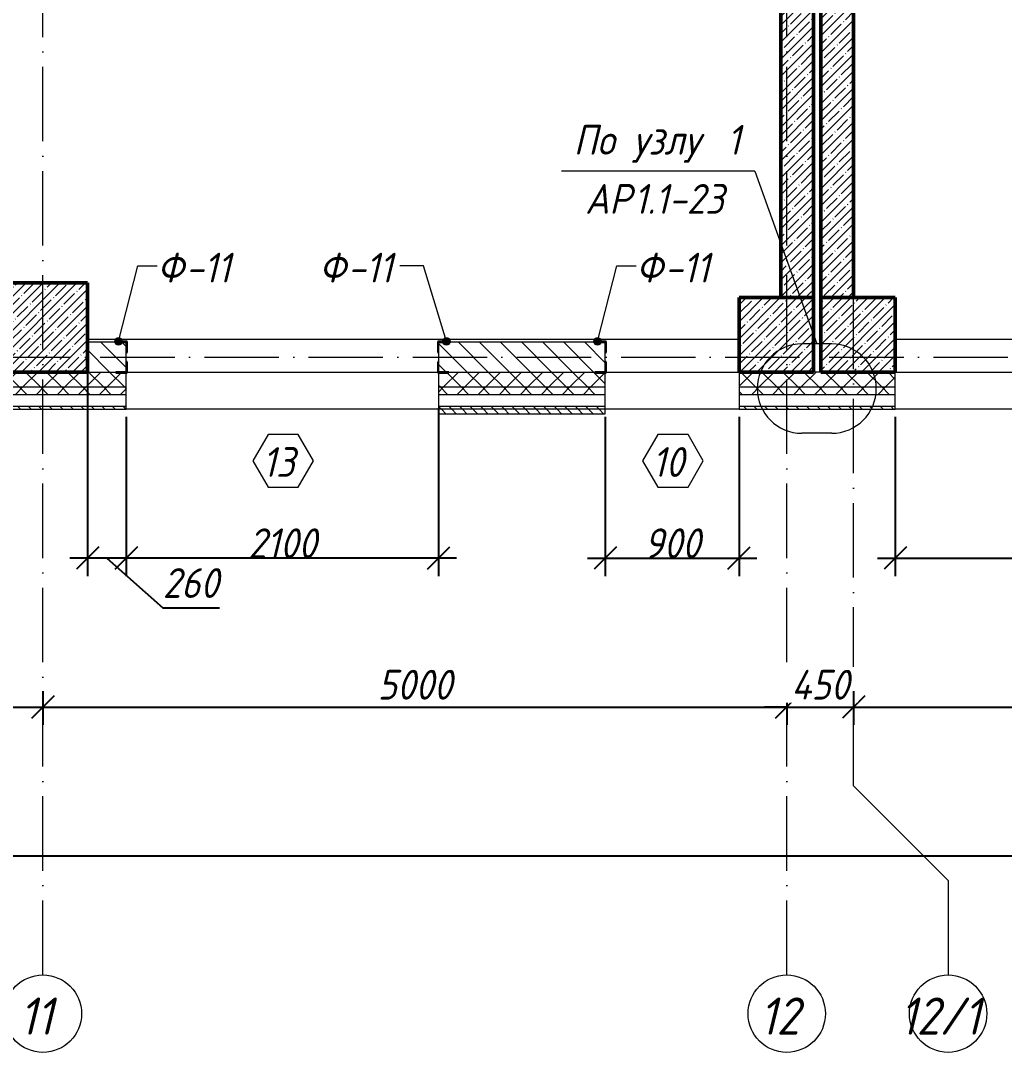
# Model space of a CAD drawing. Header units: millimetres. Extents: x -269418 to 201924, y -5890 to 98643.
# Drawn here: x 33160 to 39773, y -4670 to 2261 of the extents above; entities that cross this region are included whole.
import ezdxf

# ---------------------------------------------------------------- set-up
doc = ezdxf.new("R2010")
doc.units = ezdxf.units.MM
doc.linetypes.add('50_200_ШТРИХ_1Т_ш5_п1_п1_', pattern=[700, 500, -100, 0, -100])
for name, color, linetype, lineweight in [('A-ANNO-DIMS', 7, 'Continuous', 9), ('A-DETL', 7, 'Continuous', 9), ('A-DETL-1', 7, 'Continuous', 5), ('A-GENM-1', 7, 'Continuous', 25), ('A-GENM-IDEN', 7, 'Continuous', 9), ('A-GLAZ-IDEN', 7, 'Continuous', 9), ('A-WALL', 7, 'Continuous', 5), ('A-WALL-1', 7, 'Continuous', 9), ('A-WALL-3', 7, 'Continuous', 50), ('A-WALL-FNSH-1', 7, 'Continuous', 9), ('A-WALL-PATT-2', 7, 'Continuous', 5), ('G-ANNO-TEXT', 7, 'Continuous', 9), ('I-WALL', 7, 'Continuous', 5), ('S-COLS', 7, 'Continuous', 9), ('S-COLS-1', 7, 'Continuous', 5), ('S-COLS-2', 7, 'Continuous', 50), ('Оси', 7, 'Continuous', 9), ('Оси-1', 7, '50_200_ШТРИХ_1Т_ш5_п1_п1_', 9)]:
    doc.layers.add(name, color=color, linetype=linetype, lineweight=lineweight)
doc.layers.add('A-WALL-2', color=7, linetype='Continuous', lineweight=13, true_color=0xce0000)
doc.layers.add('A-WALL-PATT-1', color=7, linetype='Continuous', lineweight=5, true_color=0xce0000)
doc.styles.add('ISOCPEUR_I', font='isocpeui.ttf', dxfattribs={"width": 0.9, "height": 250})
doc.styles.add('ISOCPEUR_I_2', font='isocpeui.ttf', dxfattribs={"width": 0.9, "height": 200})
doc.dimstyles.new('ISO-2_0_0_9К_СРЕДНИЙ_1', dxfattribs={"dimscale": 304.8, "dimtxt": 199.196235, "dimasz": 0.492126, "dimexe": 0.393701, "dimexo": 0, "dimgap": 0, "dimtad": 1, "dimdec": 0, "dimzin": 0, "dimdsep": 46, "dimtxsty": 'ISOCPEUR_I_2', "dimblk1": 'OBLIQUE', "dimblk2": 'OBLIQUE', "dimsah": 1, "dimcen": 0.09, "dimdle": 0.393701, "dimazin": 0, "dimtfac": 1, "dimtdec": 4, "dimtix": 1, "dimtmove": 1, "dimatfit": 3, "dimfxl": 1, "dimtvp": 1, "dimtolj": 1, "dimtzin": 0, "dimarcsym": 2})
doc.dimstyles.new('ISO-2_0_0_9К_СРЕДНИЙ_2', dxfattribs={"dimscale": 304.8, "dimtxt": 199.196235, "dimasz": 0.492126, "dimexe": 0.393701, "dimexo": 0, "dimgap": 0, "dimtad": 1, "dimdec": 0, "dimzin": 0, "dimdsep": 46, "dimtxsty": 'ISOCPEUR_I_2', "dimblk1": 'OBLIQUE', "dimblk2": 'OBLIQUE', "dimsah": 1, "dimcen": 0.09, "dimdle": 0.393701, "dimazin": 0, "dimtfac": 1, "dimtdec": 4, "dimtix": 1, "dimtmove": 0, "dimatfit": 3, "dimfxl": 1, "dimtvp": 1, "dimtolj": 1, "dimtzin": 0, "dimarcsym": 2})
doc.dimstyles.new('ISO-2_0_0_9К_СРЕДНИЙ_ФОН', dxfattribs={"dimscale": 304.8, "dimtxt": 199.196235, "dimasz": 0.492126, "dimexe": 0.393701, "dimexo": 0, "dimgap": 0.164042, "dimtad": 1, "dimdec": 0, "dimdsep": 46, "dimtxsty": 'ISOCPEUR_I_2', "dimblk1": 'OBLIQUE', "dimblk2": 'OBLIQUE', "dimsah": 1, "dimcen": 0.09, "dimdle": 0.393701, "dimazin": 0, "dimtfac": 1, "dimtdec": 4, "dimtix": 1, "dimtmove": 0, "dimatfit": 3, "dimfxl": 1, "dimtvp": 1, "dimtfill": 1, "dimtolj": 1, "dimtzin": 0, "dimarcsym": 2})
doc.dimstyles.new('ISO-2_0_0_9К_СРЕДНИЙ_ФОН_2', dxfattribs={"dimscale": 304.8, "dimtxt": 199.196235, "dimasz": 0.492126, "dimexe": 0.393701, "dimexo": 0, "dimgap": 0.164042, "dimtad": 1, "dimdec": 0, "dimdsep": 46, "dimtxsty": 'ISOCPEUR_I_2', "dimblk1": 'OBLIQUE', "dimblk2": 'OBLIQUE', "dimsah": 1, "dimcen": 0.09, "dimdle": 0.393701, "dimazin": 0, "dimtfac": 1, "dimtdec": 4, "dimtix": 1, "dimtmove": 2, "dimatfit": 3, "dimfxl": 1, "dimtvp": 1, "dimtfill": 1, "dimtolj": 1, "dimtzin": 0, "dimarcsym": 2})
pattern_1 = [(135, (0, 0), (-35.35534, -35.35534), [])]
pattern_2 = [(45, (0, 0), (-70.71068, 70.71068), []), (135, (0, 0), (-70.71068, -70.71068), [])]
pattern_3 = [(45, (0, 0), (-57.02463, 57.02463), []), (45, (57.025, 0), (-57.02463, 57.02463), [100.806, -20.161, 3.353, -16.808])]

# ---------------------------------------------------------------- blocks, each defined once
blk = doc.blocks.new('Колонна_Несущая_Прямоугольное сечение - 600х600-V53-АР1_1_Кладочный план 3 этажа')
at = {"layer": 'S-COLS-1'}
h = blk.add_hatch(dxfattribs=at)
h.set_pattern_fill('FP_36', color=256, style=0, pattern_type=2)
h.set_pattern_definition([(45, (-33310, -200), (-57.02463, 57.02463), []), (45, (-33252.975, -200), (-57.02463, 57.02463), [100.806, -20.161, 3.353, -16.808])])
h.paths.add_polyline_path([(-300, -300), (300, -300), (300, 300), (-300, 300)], flags=0)
at = {"layer": 'S-COLS-2'}
for p, q in [((300, 300), (-300, 300)), ((-300, 300), (-300, -300)), ((300, -300), (300, 300)), ((-300, -300), (300, -300))]:
    blk.add_line(p, q, dxfattribs=at)
blk = doc.blocks.new('Колонна_Несущая_Прямоугольное сечение - Вн_ЖБ_500х500-V74-АР1_1_Кладочный план 3 этажа')
at = {"layer": 'S-COLS-1'}
h = blk.add_hatch(dxfattribs=at)
h.set_pattern_fill('FP_59', color=256, style=0, pattern_type=2)
h.set_pattern_definition([(45, (-38790, -150), (-57.02463, 57.02463), []), (45, (-38732.975, -150), (-57.02463, 57.02463), [100.806, -20.161, 3.353, -16.808])])
h.paths.add_polyline_path([(-250, -250), (250, -250), (250, 250), (-250, 250)], flags=0)
at = {"layer": 'S-COLS-2'}
for p, q in [((250, 250), (-250, 250)), ((-250, 250), (-250, -250)), ((250, -250), (250, 250)), ((-250, -250), (250, -250))]:
    blk.add_line(p, q, dxfattribs=at)
blk = doc.blocks.new('Колонна_Несущая_Прямоугольное сечение - Вн_ЖБ_500х500-V99-АР1_1_Кладочный план 3 этажа')
at = {"layer": 'S-COLS-1'}
h = blk.add_hatch(dxfattribs=at)
h.set_pattern_fill('FP_85', color=256, style=0, pattern_type=2)
h.set_pattern_definition([(45, (-38240, -150), (-57.02463, 57.02463), []), (45, (-38182.975, -150), (-57.02463, 57.02463), [100.806, -20.161, 3.353, -16.808])])
h.paths.add_polyline_path([(-250, -250), (250, -250), (250, 250), (-250, 250)], flags=0)
at = {"layer": 'S-COLS-2'}
for p, q in [((250, 250), (-250, 250)), ((-250, 250), (-250, -250)), ((250, -250), (250, 250)), ((-250, -250), (250, -250))]:
    blk.add_line(p, q, dxfattribs=at)
blk = doc.blocks.new('Фахверк_СКБ_Уголок - Ф-11_200х2500 h-28441216-АР1_1_Кладочный план 3 этажа')
at = {"layer": 'A-GENM-1'}
for p, q in [((200, 156), (125, 156)), ((125, 156), (125, 81)), ((131, 81), (131, 150)), ((131, 150), (200, 150)), ((200, 150), (200, 156)), ((125, 81), (131, 81)), ((131, 19), (125, 19)), ((125, 19), (125, -56)), ((131, -50), (131, 19)), ((125, -56), (200, -56)), ((200, -50), (131, -50)), ((200, -56), (200, -50))]:
    blk.add_line(p, q, dxfattribs=at)
blk = doc.blocks.new('Ось сетки - Круг_Ø6_00__ISO-2_5_0_9K_ кружки поменьше-23056867-АР1_1_Кладочный план 3 этажа')
at = {"layer": 'Оси'}
blk.add_circle((0, 0), 2.6, dxfattribs=at)
blk = doc.blocks.new('_Oblique')
at = {"color": 0, "linetype": 'ByBlock', "lineweight": -2}
blk.add_line((-0.5, -0.5), (0.5, 0.5), dxfattribs=at)
blk = doc.blocks.new('DIMBLOCK10-АР1_1_Кладочный план 3 этажа')
at = {"layer": 'A-ANNO-DIMS', "color": 0, "lineweight": -2, "transparency": 16777216}
for p, q in [((29610, -2244.1), (29610, -2470.2)), ((33310, -2244.1), (33310, -2470.2)), ((29490, -2350.2), (33430, -2350.2))]:
    blk.add_line(p, q, dxfattribs=at)
at = {"layer": 'Defpoints', "color": 0, "transparency": 16777216}
for p in [(29610, -2244.1), (33310, -2244.1), (33310, -2350.2)]:
    blk.add_point(p, dxfattribs=at)
at = {"layer": 'A-ANNO-DIMS', "color": 0, "lineweight": -2, "transparency": 16777216, "xscale": 150, "yscale": 150, "zscale": 150, "rotation": 180}
blk.add_blockref('_Oblique', (29610, -2350.2), dxfattribs=at)
at = {"layer": 'A-ANNO-DIMS', "color": 0, "lineweight": -2, "transparency": 16777216, "xscale": 150, "yscale": 150, "zscale": 150}
blk.add_blockref('_Oblique', (33310, -2350.2), dxfattribs=at)
at = {"layer": 'A-ANNO-DIMS', "color": 0, "transparency": 16777216, "insert": (31460, -2198.9), "char_height": 200, "width": 606.782, "attachment_point": 5, "style": 'ISOCPEUR_I_2', "bg_fill": 3, "box_fill_scale": 1.1, "bg_fill_color": 256, "bg_fill_true_color": 13158600, "bg_fill_transparency": 0}
blk.add_mtext('\\A1;3700', dxfattribs=at)
blk = doc.blocks.new('DIMBLOCK11-АР1_1_Кладочный план 3 этажа')
at = {"layer": 'A-ANNO-DIMS', "color": 0, "lineweight": -2, "transparency": 16777216}
for p, q in [((33310, -2244.1), (33310, -2470.2)), ((38310, -2244.1), (38310, -2470.2)), ((33190, -2350.2), (38430, -2350.2))]:
    blk.add_line(p, q, dxfattribs=at)
at = {"layer": 'Defpoints', "color": 0, "transparency": 16777216}
for p in [(33310, -2244.1), (38310, -2244.1), (38310, -2350.2)]:
    blk.add_point(p, dxfattribs=at)
at = {"layer": 'A-ANNO-DIMS', "color": 0, "lineweight": -2, "transparency": 16777216, "xscale": 150, "yscale": 150, "zscale": 150, "rotation": 180}
blk.add_blockref('_Oblique', (33310, -2350.2), dxfattribs=at)
at = {"layer": 'A-ANNO-DIMS', "color": 0, "lineweight": -2, "transparency": 16777216, "xscale": 150, "yscale": 150, "zscale": 150}
blk.add_blockref('_Oblique', (38310, -2350.2), dxfattribs=at)
at = {"layer": 'A-ANNO-DIMS', "color": 0, "transparency": 16777216, "insert": (35810, -2200.2), "char_height": 200, "width": 606.782, "attachment_point": 5, "style": 'ISOCPEUR_I_2', "bg_fill": 3, "box_fill_scale": 1.1, "bg_fill_color": 256, "bg_fill_true_color": 13158600, "bg_fill_transparency": 0}
blk.add_mtext('\\A1;5000', dxfattribs=at)
blk = doc.blocks.new('DIMBLOCK12-АР1_1_Кладочный план 3 этажа')
at = {"layer": 'A-ANNO-DIMS', "color": 0, "lineweight": -2, "transparency": 16777216}
for p, q in [((38310, -2244.1), (38310, -2470.2)), ((38760, -2244.1), (38760, -2470.2)), ((38310, -2350.2), (38160, -2350.2)), ((38310, -2350.2), (38760, -2350.2)), ((38760, -2350.2), (38910, -2350.2))]:
    blk.add_line(p, q, dxfattribs=at)
at = {"layer": 'A-ANNO-DIMS', "color": 0, "lineweight": -2, "transparency": 16777216, "xscale": 150, "yscale": 150, "zscale": 150}
blk.add_blockref('_Oblique', (38310, -2350.2), dxfattribs=at)
at = {"layer": 'A-ANNO-DIMS', "color": 0, "lineweight": -2, "transparency": 16777216, "xscale": 150, "yscale": 150, "zscale": 150, "rotation": 180}
blk.add_blockref('_Oblique', (38760, -2350.2), dxfattribs=at)
at = {"layer": 'A-ANNO-DIMS', "color": 0, "transparency": 16777216, "insert": (38535, -2200.2), "char_height": 200, "width": 473.474, "attachment_point": 5, "style": 'ISOCPEUR_I_2', "bg_fill": 3, "box_fill_scale": 1.1, "bg_fill_color": 256, "bg_fill_true_color": 13158600, "bg_fill_transparency": 0}
blk.add_mtext('\\A1;450', dxfattribs=at)
at = {"layer": 'Defpoints', "color": 0, "transparency": 16777216}
for p in [(38310, -2244.1), (38760, -2244.1), (38760, -2350.2)]:
    blk.add_point(p, dxfattribs=at)
blk = doc.blocks.new('DIMBLOCK13-АР1_1_Кладочный план 3 этажа')
at = {"layer": 'A-ANNO-DIMS', "color": 0, "lineweight": -2, "transparency": 16777216}
for p, q in [((38760, -2244.1), (38760, -2470.2)), ((42360, -2244.1), (42360, -2470.2)), ((38640, -2350.2), (42480, -2350.2))]:
    blk.add_line(p, q, dxfattribs=at)
at = {"layer": 'Defpoints', "color": 0, "transparency": 16777216}
for p in [(38760, -2244.1), (42360, -2244.1), (42360, -2350.2)]:
    blk.add_point(p, dxfattribs=at)
at = {"layer": 'A-ANNO-DIMS', "color": 0, "lineweight": -2, "transparency": 16777216, "xscale": 150, "yscale": 150, "zscale": 150, "rotation": 180}
blk.add_blockref('_Oblique', (38760, -2350.2), dxfattribs=at)
at = {"layer": 'A-ANNO-DIMS', "color": 0, "lineweight": -2, "transparency": 16777216, "xscale": 150, "yscale": 150, "zscale": 150}
blk.add_blockref('_Oblique', (42360, -2350.2), dxfattribs=at)
at = {"layer": 'A-ANNO-DIMS', "color": 0, "transparency": 16777216, "insert": (40560, -2200.2), "char_height": 200, "width": 606.782, "attachment_point": 5, "style": 'ISOCPEUR_I_2', "bg_fill": 3, "box_fill_scale": 1.1, "bg_fill_color": 256, "bg_fill_true_color": 13158600, "bg_fill_transparency": 0}
blk.add_mtext('\\A1;3600', dxfattribs=at)
blk = doc.blocks.new('DIMBLOCK42-АР1_1_Кладочный план 3 этажа')
at = {"layer": 'A-ANNO-DIMS', "color": 0, "lineweight": -2, "transparency": 16777216}
for p, q in [((110, -3243.8), (110, -3469.8)), ((125010, -3243.8), (125010, -3469.8)), ((-10, -3349.8), (60857.6, -3349.8)), ((125130, -3349.8), (61679.4, -3349.8))]:
    blk.add_line(p, q, dxfattribs=at)
at = {"layer": 'Defpoints', "color": 0, "transparency": 16777216}
for p in [(110, -3243.8), (125010, -3243.8), (125010, -3349.8)]:
    blk.add_point(p, dxfattribs=at)
at = {"layer": 'A-ANNO-DIMS', "color": 0, "lineweight": -2, "transparency": 16777216, "xscale": 150, "yscale": 150, "zscale": 150, "rotation": 180}
blk.add_blockref('_Oblique', (110, -3349.8), dxfattribs=at)
at = {"layer": 'A-ANNO-DIMS', "color": 0, "lineweight": -2, "transparency": 16777216, "xscale": 150, "yscale": 150, "zscale": 150}
blk.add_blockref('_Oblique', (125010, -3349.8), dxfattribs=at)
at = {"layer": 'A-ANNO-DIMS', "color": 0, "transparency": 16777216, "insert": (60827.2, -3038.5), "char_height": 200, "width": 882.593, "attachment_point": 1, "line_spacing_factor": 1.149209, "style": 'ISOCPEUR_I_2', "bg_fill": 3, "box_fill_scale": 1.1, "bg_fill_color": 256, "bg_fill_true_color": 13158600, "bg_fill_transparency": 0}
blk.add_mtext('\\A1;124900', dxfattribs=at)
blk = doc.blocks.new('AAR_СКБ_Марка_Окна_Перемычка и проем - Марка проема-25443838-АР1_1_Кладочный план 3 этажа')
at = {"layer": 'A-GLAZ-IDEN'}
for p, q in [((-0.968, -0.984), (-1.986, -2.747)), ((1.067, -0.984), (-0.968, -0.984)), ((2.085, -2.747), (1.067, -0.984)), ((-1.986, -2.747), (-0.968, -4.509)), ((1.067, -4.509), (2.085, -2.747)), ((-0.968, -4.509), (1.067, -4.509))]:
    blk.add_line(p, q, dxfattribs=at)
blk = doc.blocks.new('DIMBLOCK378-АР1_1_Кладочный план 3 этажа')
at = {"layer": 'A-ANNO-DIMS', "color": 0, "lineweight": -2, "transparency": 16777216}
for p, q in [((35970, -342.7), (35970, -1470)), ((33870, -400), (33870, -1470)), ((36090, -1350), (33750, -1350))]:
    blk.add_line(p, q, dxfattribs=at)
at = {"layer": 'Defpoints', "color": 0, "transparency": 16777216}
for p in [(35970, -342.7), (33870, -400), (33870, -1350)]:
    blk.add_point(p, dxfattribs=at)
at = {"layer": 'A-ANNO-DIMS', "color": 0, "lineweight": -2, "transparency": 16777216, "xscale": 150, "yscale": 150, "zscale": 150, "rotation": 180}
blk.add_blockref('_Oblique', (33870, -1350), dxfattribs=at)
at = {"layer": 'A-ANNO-DIMS', "color": 0, "lineweight": -2, "transparency": 16777216, "xscale": 150, "yscale": 150, "zscale": 150}
blk.add_blockref('_Oblique', (35970, -1350), dxfattribs=at)
at = {"layer": 'A-ANNO-DIMS', "color": 0, "transparency": 16777216, "insert": (34920, -1250), "char_height": 200, "width": 560.814, "attachment_point": 5, "style": 'ISOCPEUR_I_2'}
blk.add_mtext('\\A1;2100', dxfattribs=at)
blk = doc.blocks.new('DIMBLOCK379-АР1_1_Кладочный план 3 этажа')
at = {"layer": 'A-ANNO-DIMS', "color": 0, "lineweight": -2, "transparency": 16777216}
for p, q in [((33610, -100), (33610, -1470)), ((33870, -400), (33870, -1470)), ((33990, -1350), (33490, -1350)), ((33740, -1350), (34115, -1683.7)), ((34115, -1683.7), (34497.4, -1683.7))]:
    blk.add_line(p, q, dxfattribs=at)
at = {"layer": 'Defpoints', "color": 0, "transparency": 16777216}
for p in [(33610, -100), (33870, -400), (33610, -1350)]:
    blk.add_point(p, dxfattribs=at)
at = {"layer": 'A-ANNO-DIMS', "color": 0, "lineweight": -2, "transparency": 16777216, "xscale": 150, "yscale": 150, "zscale": 150, "rotation": 180}
blk.add_blockref('_Oblique', (33610, -1350), dxfattribs=at)
at = {"layer": 'A-ANNO-DIMS', "color": 0, "lineweight": -2, "transparency": 16777216, "xscale": 150, "yscale": 150, "zscale": 150}
blk.add_blockref('_Oblique', (33870, -1350), dxfattribs=at)
at = {"layer": 'A-ANNO-DIMS', "color": 0, "transparency": 16777216, "insert": (34115, -1417.1), "char_height": 200, "width": 455.087, "attachment_point": 1, "line_spacing_factor": 1.149209, "style": 'ISOCPEUR_I_2'}
blk.add_mtext('\\A1;260', dxfattribs=at)
blk = doc.blocks.new('DIMBLOCK387-АР1_1_Кладочный план 3 этажа')
at = {"layer": 'A-ANNO-DIMS', "color": 0, "lineweight": -2, "transparency": 16777216}
for p, q in [((37090, -400), (37090, -1470)), ((37990, -400), (37990, -1470)), ((36970, -1350), (38110, -1350))]:
    blk.add_line(p, q, dxfattribs=at)
at = {"layer": 'Defpoints', "color": 0, "transparency": 16777216}
for p in [(37090, -400), (37990, -400), (37990, -1350)]:
    blk.add_point(p, dxfattribs=at)
at = {"layer": 'A-ANNO-DIMS', "color": 0, "lineweight": -2, "transparency": 16777216, "xscale": 150, "yscale": 150, "zscale": 150, "rotation": 180}
blk.add_blockref('_Oblique', (37090, -1350), dxfattribs=at)
at = {"layer": 'A-ANNO-DIMS', "color": 0, "lineweight": -2, "transparency": 16777216, "xscale": 150, "yscale": 150, "zscale": 150}
blk.add_blockref('_Oblique', (37990, -1350), dxfattribs=at)
at = {"layer": 'A-ANNO-DIMS', "color": 0, "transparency": 16777216, "insert": (37540, -1250), "char_height": 200, "width": 455.087, "attachment_point": 5, "style": 'ISOCPEUR_I_2'}
blk.add_mtext('\\A1;900', dxfattribs=at)
blk = doc.blocks.new('DIMBLOCK388-АР1_1_Кладочный план 3 этажа')
at = {"layer": 'A-ANNO-DIMS', "color": 0, "lineweight": -2, "transparency": 16777216}
for p, q in [((39040, -400), (39040, -1470)), ((41140, -400), (41140, -1470)), ((38920, -1350), (41260, -1350))]:
    blk.add_line(p, q, dxfattribs=at)
at = {"layer": 'Defpoints', "color": 0, "transparency": 16777216}
for p in [(39040, -400), (41140, -400), (41140, -1350)]:
    blk.add_point(p, dxfattribs=at)
at = {"layer": 'A-ANNO-DIMS', "color": 0, "lineweight": -2, "transparency": 16777216, "xscale": 150, "yscale": 150, "zscale": 150, "rotation": 180}
blk.add_blockref('_Oblique', (39040, -1350), dxfattribs=at)
at = {"layer": 'A-ANNO-DIMS', "color": 0, "lineweight": -2, "transparency": 16777216, "xscale": 150, "yscale": 150, "zscale": 150}
blk.add_blockref('_Oblique', (41140, -1350), dxfattribs=at)
at = {"layer": 'A-ANNO-DIMS', "color": 0, "transparency": 16777216, "insert": (40090, -1250), "char_height": 200, "width": 560.814, "attachment_point": 5, "style": 'ISOCPEUR_I_2'}
blk.add_mtext('\\A1;2100', dxfattribs=at)

msp = doc.modelspace()

# ---------------------------------------------------------------- hatches: boundary and pattern name
at = {"layer": 'A-GENM-IDEN'}
h = msp.add_hatch(color=256, dxfattribs=at)
edge = h.paths.add_edge_path(flags=0)
edge.add_arc((33817.7, 106), 25, 0, 360)
h = msp.add_hatch(color=256, dxfattribs=at)
edge = h.paths.add_edge_path(flags=0)
edge.add_arc((36022.3, 106), 25, 0, 360)
h = msp.add_hatch(color=256, dxfattribs=at)
edge = h.paths.add_edge_path(flags=0)
edge.add_arc((37037.7, 106), 25, 0, 360)
at = {"layer": 'A-WALL-PATT-1'}
h = msp.add_hatch(dxfattribs=at)
h.set_pattern_fill('FP_1', color=256, style=0, pattern_type=2)
h.set_pattern_definition([(135, (0, 0), (-70.71068, -70.71068), [])])
h.paths.add_polyline_path([(35970, -100), (37090, -100), (37090, 100), (35970, 100), (35970, -31)], flags=0)
h.paths.add_polyline_path([(33801, -100), (33870, -100), (33870, 100), (33610, 100), (33610, -100)], flags=0)
at = {"layer": 'A-WALL-PATT-2'}
h = msp.add_hatch(dxfattribs=at)
h.set_pattern_fill('FP_4', color=256, style=0, pattern_type=2)
h.set_pattern_definition(pattern_3)
h.paths.add_polyline_path([(38270, 400), (38490, 400), (38490, 7400), (38270, 7400), (38270, 932.1)], flags=0)
h = msp.add_hatch(dxfattribs=at)
h.set_pattern_fill('FP_4', color=256, style=0, pattern_type=2)
h.set_pattern_definition(pattern_3)
h.paths.add_polyline_path([(38760, 400), (38760, 7400), (38540, 7400), (38540, 400)], flags=0)
h = msp.add_hatch(dxfattribs=at)
h.set_pattern_fill('FP_2', color=256, style=0, pattern_type=2)
h.set_pattern_definition(pattern_2)
h.paths.add_polyline_path([(52651.3, -200), (52660, -200), (52659.5, -106), (52591, -106), (52591, -100), (51910, -100), (51910, -200), (52591, -200)], flags=0)
h.paths.add_polyline_path([(48151.3, -200), (48160, -200), (48159.5, -106), (48091, -106), (48091, -100), (47410, -100), (47410, -200), (48091, -200)], flags=0)
h.paths.add_polyline_path([(38200.4, -200), (39040, -200), (39040, -100), (37990, -100), (37990, -200)], flags=0)
h.paths.add_polyline_path([(29809.7, -200), (30210, -200), (30209.5, -106), (30141, -106), (30141, -100), (29209.7, -100), (29209.7, -200)], flags=0)
h.paths.add_polyline_path([(20710, -200), (20709.5, -106), (20641, -106), (20641, -100), (19429, -100), (19429, -106), (19360, -106), (19360, -200), (20600.3, -200)], flags=0)
h.paths.add_polyline_path([(33010, -200), (33870, -200), (33870, -106), (33801, -106), (33801, -100), (33010, -100)], flags=0)
h.paths.add_polyline_path([(22729.7, -200), (22730, -200), (22729.7, -106)], flags=0)
h.paths.add_polyline_path([(11041, -200), (11110, -200), (11110, -106), (11041, -106), (11041, -100), (10428.7, -100), (10428.7, -106), (10359.7, -106), (10359.7, -200), (10428.7, -200)], flags=0)
h.paths.add_polyline_path([(15610, -200), (15610, -106), (15541, -106), (15541, -100), (14929, -100), (14929, -106), (14860, -106), (14860, -200), (15541, -200)], flags=0)
h.paths.add_polyline_path([(-210, -200), (3730, -200), (3730, -100), (-210, -100)], flags=0)
h = msp.add_hatch(dxfattribs=at)
h.set_pattern_fill('FP_2', color=256, style=0, pattern_type=2)
h.set_pattern_definition(pattern_2)
h.paths.add_polyline_path([(50941, -200), (51010, -200), (51009.5, -106), (50941, -106), (50941, -100), (50329, -100), (50329, -106), (50260, -106), (50260, -200), (50385, -200)], flags=0)
h.paths.add_polyline_path([(55510, -200), (55509.5, -106), (55441, -106), (55441, -100), (54829, -100), (54829, -106), (54760, -106), (54760, -200), (54829, -200)], flags=0)
h.paths.add_polyline_path([(41140, -200), (41760, -200), (41760, -106), (41691, -106), (41691, -100), (41209, -100), (41209, -106), (41140, -106)], flags=0)
h.paths.add_polyline_path([(36039, -200), (37090, -200), (37090, -106), (37021, -106), (37021, -100), (36039, -100), (36039, -106), (35970, -106), (35970, -200)], flags=0)
h.paths.add_polyline_path([(22661, -200), (22729.7, -200), (22729.7, -106), (22661, -106), (22661, -100), (21679, -100), (21679, -106), (21610, -106), (21610, -200), (22510, -200)], flags=0)
h.paths.add_polyline_path([(32110, -200), (32110, -106), (32041, -106), (32041, -100), (31179, -100), (31179, -106), (31110, -106), (31110, -200), (31431.1, -200)], flags=0)
h.paths.add_polyline_path([(17260, -200), (17260, -100), (16579, -100), (16579, -106), (16510, -106), (16510, -200), (16579, -200)], flags=0)
h.paths.add_polyline_path([(12477.2, -200), (12760, -200), (12760, -100), (12079, -100), (12079, -106), (12010, -106), (12010, -200), (12160, -200)], flags=0)
h = msp.add_hatch(dxfattribs=at)
h.set_pattern_fill('FP_2', color=256, style=0, pattern_type=2)
h.set_pattern_definition(pattern_2)
h.paths.add_polyline_path([(39040, -250), (39040, -200), (37990, -200), (37990, -250), (38200.4, -250)], flags=0)
h.paths.add_polyline_path([(52660, -250), (52660, -200), (51910, -200), (51910, -250)], flags=0)
h.paths.add_polyline_path([(30210, -250), (30210, -200), (29209.7, -200), (29209.7, -250), (30077.3, -250)], flags=0)
h.paths.add_polyline_path([(47677.3, -250), (48160, -250), (48160, -200), (47410, -200), (47410, -250)], flags=0)
h.paths.add_polyline_path([(33010, -250), (33870, -250), (33870, -200), (33010, -200)], flags=0)
h.paths.add_polyline_path([(20600.3, -250), (20710, -250), (20710, -200), (19360, -200), (19360, -250)], flags=0)
h.paths.add_polyline_path([(15184.9, -250), (15610, -250), (15610, -200), (14860, -200), (14860, -250)], flags=0)
h.paths.add_polyline_path([(3730, -250), (3730, -200), (-260, -200), (-260, -250), (1646.4, -250)], flags=0)
h.paths.add_polyline_path([(11110, -250), (11110, -200), (10359.7, -200), (10359.7, -250)], flags=0)
h = msp.add_hatch(dxfattribs=at)
h.set_pattern_fill('FP_2', color=256, style=0, pattern_type=2)
h.set_pattern_definition(pattern_2)
h.paths.add_polyline_path([(55510, -250), (55510, -200), (54760, -200), (54760, -250)], flags=0)
h.paths.add_polyline_path([(36846.5, -250), (37090, -250), (37090, -200), (35970, -200), (35970, -250)], flags=0)
h.paths.add_polyline_path([(41760, -250), (41760, -200), (41140, -200), (41140, -250)], flags=0)
h.paths.add_polyline_path([(51010, -250), (51010, -200), (50260, -200), (50260, -250), (50385, -250)], flags=0)
h.paths.add_polyline_path([(31110, -250), (32110, -250), (32110, -200), (31110, -200)], flags=0)
h.paths.add_polyline_path([(21610, -250), (22729.7, -250), (22729.7, -200), (21610, -200)], flags=0)
h.paths.add_polyline_path([(17260, -250), (17260, -200), (16510, -200), (16510, -250), (16538.8, -250)], flags=0)
h.paths.add_polyline_path([(12010, -250), (12760, -250), (12760, -200), (12010, -200)], flags=0)
h = msp.add_hatch(dxfattribs=at)
h.set_pattern_fill('FP_3', color=256, style=0, pattern_type=2)
h.set_pattern_definition(pattern_1)
h.paths.add_polyline_path([(51910, -350), (52660, -350), (52660, -330), (51910, -330)], flags=0)
h.paths.add_polyline_path([(48160, -350), (48160, -330), (47410, -330), (47410, -350), (47677.3, -350)], flags=0)
h.paths.add_polyline_path([(29209.7, -350), (30210, -350), (30210, -330), (29209.7, -330)], flags=0)
h.paths.add_polyline_path([(33010, -350), (33870, -350), (33870, -330), (33010, -330)], flags=0)
h.paths.add_polyline_path([(37990, -350), (39040, -350), (39040, -330), (37990, -330)], flags=0)
h.paths.add_polyline_path([(19360, -350), (20710, -350), (20710, -330), (19360, -330)], flags=0)
h.paths.add_polyline_path([(15184.9, -350), (15610, -350), (15610, -330), (14860, -330), (14860, -350)], flags=0)
h.paths.add_polyline_path([(11110, -350), (11110, -330), (10359.7, -330), (10359.7, -350)], flags=0)
h.paths.add_polyline_path([(1646.4, -350), (3730, -350), (3730, -330), (-360, -330), (-360, -350)], flags=0)
h = msp.add_hatch(dxfattribs=at)
h.set_pattern_fill('FP_3', color=256, style=0, pattern_type=2)
h.set_pattern_definition(pattern_1)
h.paths.add_polyline_path([(54760, -350), (55510, -350), (55510, -330), (54760, -330)], flags=0)
h.paths.add_polyline_path([(51010, -350), (51010, -330), (50260, -330), (50260, -350), (50385, -350)], flags=0)
h.paths.add_polyline_path([(31110, -350), (32110, -350), (32110, -330), (31110, -330)], flags=0)
h.paths.add_polyline_path([(35970, -350), (37090, -350), (37090, -330), (35970, -330)], flags=0)
h.paths.add_polyline_path([(41140, -350), (41760, -350), (41760, -330), (41140, -330)], flags=0)
h.paths.add_polyline_path([(21954.2, -350), (22729.7, -350), (22729.7, -330), (21610, -330), (21610, -350)], flags=0)
h.paths.add_polyline_path([(16510, -350), (17260, -350), (17260, -330), (16510, -330)], flags=0)
h.paths.add_polyline_path([(12477.2, -350), (12760, -350), (12760, -330), (12010, -330), (12010, -350)], flags=0)
h = msp.add_hatch(dxfattribs=at)
h.set_pattern_fill('FP_3', color=256, style=0, pattern_type=2)
h.set_pattern_definition(pattern_1)
h.paths.add_polyline_path([(35970, -380), (37090, -380), (37090, -350), (35970, -350)], flags=0)

# ---------------------------------------------------------------- linework, layer by layer
at = {"layer": 'A-DETL'}
for p, q in [((33010, -250), (33870, -250)), ((35970, -250), (37090, -250)), ((37990, -250), (39040, -250))]:
    msp.add_line(p, q, dxfattribs=at)
at = {"layer": 'A-DETL-1'}
for p, q in [((38095.8, 1248.8), (36795.8, 1248.8)), ((38095.8, 1248.8), (38512.2, 88.8)), ((38612.2, 88.8), (38412.2, 88.8)), ((38612.2, -511.2), (38412.2, -511.2))]:
    msp.add_line(p, q, dxfattribs=at)
for centre, start, end in [((38412.2, -211.2), 90, 180), ((38612.2, -211.2), 360, 90), ((38412.2, -211.2), 180, 270), ((38612.2, -211.2), 270, 0)]:
    msp.add_arc(centre, 300, start, end, dxfattribs=at)
at = {"layer": 'A-GENM-IDEN'}
for p, q in [((33817.7, 106), (33947.9, 614.1)), ((33947.9, 614.1), (34078.1, 614.1)), ((35868.7, 614.1), (35709.3, 614.1)), ((36022.3, 106), (35868.7, 614.1)), ((37037.7, 106), (37167.9, 614.1)), ((37167.9, 614.1), (37298.1, 614.1))]:
    msp.add_line(p, q, dxfattribs=at)
for centre in [(33817.7, 106), (36022.3, 106), (37037.7, 106)]:
    msp.add_circle(centre, 25, dxfattribs=at)
at = {"layer": 'A-WALL'}
for p, q in [((33010, -200), (33870, -200)), ((35970, -200), (37090, -200)), ((37990, -200), (39040, -200)), ((33010, -330), (33870, -330)), ((35970, -330), (37090, -330)), ((37990, -330), (39040, -330))]:
    msp.add_line(p, q, dxfattribs=at)
at = {"layer": 'A-WALL-1'}
for p, q in [((33870, -330), (33870, -106)), ((33876, -100), (35964, -100)), ((35970, -106), (35970, -350)), ((35970, -106), (35970, -330)), ((37090, -330), (37090, -106)), ((37096, -100), (37990, -100)), ((37990, -100), (37990, -330)), ((38540, -100), (38490, -100)), ((39040, -330), (39040, -100)), ((39040, -100), (41134, -100)), ((35970, -350), (33870, -350)), ((37990, -350), (37090, -350)), ((41140, -350), (39040, -350))]:
    msp.add_line(p, q, dxfattribs=at)
at = {"layer": 'A-WALL-2'}
for p, q in [((33801, 100), (33610, 100)), ((37021, 100), (36039, 100)), ((33870, -31), (33870, 31)), ((35970, 31), (35970, -31)), ((37090, -31), (37090, 31)), ((33610, -100), (33801, -100)), ((36039, -100), (37021, -100))]:
    msp.add_line(p, q, dxfattribs=at)
at = {"layer": 'A-WALL-3'}
for p, q in [((38490, 400), (38490, 7400)), ((38540, 7400), (38540, 400)), ((38760, 400), (38760, 7400)), ((38270, 7070), (38270, 400))]:
    msp.add_line(p, q, dxfattribs=at)
at = {"layer": 'A-WALL-FNSH-1'}
for p, q in [((33870, -350), (33870, -330)), ((35970, -330), (35970, -350)), ((37090, -350), (37090, -330)), ((37990, -330), (37990, -350)), ((39040, -350), (39040, -330)), ((33010, -350), (33870, -350)), ((37090, -350), (35970, -350)), ((35970, -350), (35970, -380)), ((35970, -380), (37090, -380)), ((37090, -380), (37090, -350)), ((37990, -350), (39040, -350))]:
    msp.add_line(p, q, dxfattribs=at)
at = {"layer": 'I-WALL'}
for p, q in [((33610, 120), (37990, 120)), ((39040, 120), (42910, 120))]:
    msp.add_line(p, q, dxfattribs=at)
at = {"layer": 'Оси'}
for p, q in [((38760, -2880), (39395, -3515)), ((39395, -3515), (39395, -4150))]:
    msp.add_line(p, q, dxfattribs=at)
at = {"layer": 'Оси-1'}
for p, q in [((33310, -4150), (33310, 28636.9)), ((38310, -4150), (38310, 28636.9)), ((38760, -2880), (38760, 28636.9)), ((-6210, 0), (125951.6, 0))]:
    msp.add_line(p, q, dxfattribs=at)

# ---------------------------------------------------------------- block references
at = {"layer": 'A-GENM-1', "rotation": 180}
for p in [(34001, 50), (37221, 50)]:
    msp.add_blockref('Фахверк_СКБ_Уголок - Ф-11_200х2500 h-28441216-АР1_1_Кладочный план 3 этажа', p, dxfattribs=at)
at = {"layer": 'A-GENM-1'}
msp.add_blockref('Фахверк_СКБ_Уголок - Ф-11_200х2500 h-28441216-АР1_1_Кладочный план 3 этажа', (35839, -50), dxfattribs=at)
at = {"layer": 'A-GLAZ-IDEN', "xscale": 99.99999999999993, "yscale": 99.99999999999993, "zscale": 99.99999999999993}
for p in [(34920, -421.3), (37540, -421.3)]:
    msp.add_blockref('AAR_СКБ_Марка_Окна_Перемычка и проем - Марка проема-25443838-АР1_1_Кладочный план 3 этажа', p, dxfattribs=at)
at = {"layer": 'S-COLS'}
for name, p in [('Колонна_Несущая_Прямоугольное сечение - 600х600-V53-АР1_1_Кладочный план 3 этажа', (33310, 200)), ('Колонна_Несущая_Прямоугольное сечение - Вн_ЖБ_500х500-V99-АР1_1_Кладочный план 3 этажа', (38240, 150)), ('Колонна_Несущая_Прямоугольное сечение - Вн_ЖБ_500х500-V74-АР1_1_Кладочный план 3 этажа', (38790, 150))]:
    msp.add_blockref(name, p, dxfattribs=at)
at = {"layer": 'Оси', "xscale": 99.99999999999993, "yscale": 99.99999999999993, "zscale": 99.99999999999993}
for p in [(33310, -4410), (38310, -4410), (39395, -4410)]:
    msp.add_blockref('Ось сетки - Круг_Ø6_00__ISO-2_5_0_9K_ кружки поменьше-23056867-АР1_1_Кладочный план 3 этажа', p, dxfattribs=at)

# ---------------------------------------------------------------- texts
at = {"layer": 'A-GENM-IDEN', "char_height": 200, "attachment_point": 1, "style": 'ISOCPEUR_I_2'}
for s, insert, width in [('\\fISOCPEUR|b0|i1|c204|p34|;\\W.9;Ф', (34078.1, 701.7), 230.886), ('-11', (34268.6, 701.7), 389.62), ('\\fISOCPEUR|b0|i1|c204|p34|;\\W.9;Ф', (35167.1, 701.7), 230.886), ('-11', (35357.6, 701.7), 389.62), ('\\fISOCPEUR|b0|i1|c204|p34|;\\W.9;Ф', (37298.1, 701.7), 230.886), ('-11', (37488.6, 701.7), 389.62)]:
    msp.add_mtext(s, dxfattribs=dict(at, insert=insert, width=width))
at = {"layer": 'A-GLAZ-IDEN', "char_height": 200, "width": 274.177, "attachment_point": 1, "style": 'ISOCPEUR_I_2'}
for s, insert in [('13', (34786.1, -604)), ('10', (37406.1, -604))]:
    msp.add_mtext(s, dxfattribs=dict(at, insert=insert))
at = {"layer": 'G-ANNO-TEXT', "char_height": 200, "attachment_point": 1, "style": 'ISOCPEUR_I_2'}
for s, insert, width in [('По', (36877.4, 1560.3), 346.329), ('\\fISOCPEUR|b0|i1|c204|p34|;\\W.9; ', (37163.1, 1560.3), 137.089), ('узлу', (37276.3, 1560.3), 627.721), (' 1', (37794.2, 1560.3), 252.532), ('АР', (36954.8, 1163.4), 396.835), ('1.1-23', (37282.2, 1163.4), 779.24)]:
    msp.add_mtext(s, dxfattribs=dict(at, insert=insert, width=width))
at = {"layer": 'Оси', "char_height": 250, "attachment_point": 1, "style": 'ISOCPEUR_I'}
for s, insert, width in [('11', (33152.8, -4301.2), 288.607), ('12', (38128.9, -4301.2), 346.329), ('12/1', (39070.8, -4301.2), 692.658)]:
    msp.add_mtext(s, dxfattribs=dict(at, insert=insert, width=width))

# ---------------------------------------------------------------- dimensions: what is measured, and where the dimension line sits
at = {"layer": 'A-ANNO-DIMS'}
dim = msp.add_linear_dim(base=(33610, -1350), p1=(33870, -400), p2=(33610, -100), dimstyle='ISO-2_0_0_9К_СРЕДНИЙ_1', override={"dimpost": '<>', "dimfxl": 396.988591}, dxfattribs=at)
dim.commit()
dim.dimension.update_dxf_attribs({"geometry": 'DIMBLOCK379-АР1_1_Кладочный план 3 этажа', "text_midpoint": (34115, -1683.7), "dimtype": 160})
for base, p1, p2, override, picture, middle in [((33870, -1350), (35970, -342.7), (33870, -400), {"dimpost": '<>', "dimfxl": 2100.782645}, 'DIMBLOCK378-АР1_1_Кладочный план 3 этажа', (34920, -1250)), ((37990, -1350), (37090, -400), (37990, -400), {"dimpost": '<>', "dimfxl": 900}, 'DIMBLOCK387-АР1_1_Кладочный план 3 этажа', (37540, -1250)), ((41140, -1350), (39040, -400), (41140, -400), {"dimpost": '<>', "dimfxl": 2100}, 'DIMBLOCK388-АР1_1_Кладочный план 3 этажа', (40090, -1250))]:
    dim = msp.add_linear_dim(base=base, p1=p1, p2=p2, dimstyle='ISO-2_0_0_9К_СРЕДНИЙ_2', override=override, dxfattribs=at)
    dim.commit()
    dim.dimension.update_dxf_attribs({"geometry": picture, "text_midpoint": middle})

# ---------------------------------------------------------------- next in the draw order: dimensions: what is measured, and where the dimension line sits
dim = msp.add_linear_dim(base=(33310, -2350.2), p1=(29610, -2244.1), p2=(33310, -2244.1), dimstyle='ISO-2_0_0_9К_СРЕДНИЙ_ФОН', override={"dimpost": '<>', "dimfxl": 3700}, dxfattribs=at)
dim.commit()
dim.dimension.update_dxf_attribs({"geometry": 'DIMBLOCK10-АР1_1_Кладочный план 3 этажа', "text_midpoint": (31460, -2198.9)})
dim = msp.add_linear_dim(base=(125010, -3349.8), p1=(110, -3243.8), p2=(125010, -3243.8), dimstyle='ISO-2_0_0_9К_СРЕДНИЙ_ФОН_2', override={"dimpost": '<>', "dimfxl": 124899.999966}, dxfattribs=at)
dim.commit()
dim.dimension.update_dxf_attribs({"geometry": 'DIMBLOCK42-АР1_1_Кладочный план 3 этажа', "text_midpoint": (61268.5, -3171.9), "dimtype": 160})

# ---------------------------------------------------------------- next in the draw order: dimensions: what is measured, and where the dimension line sits
dim = msp.add_linear_dim(base=(38310, -2350.2), p1=(33310, -2244.1), p2=(38310, -2244.1), dimstyle='ISO-2_0_0_9К_СРЕДНИЙ_ФОН', override={"dimpost": '<>', "dimfxl": 5000}, dxfattribs=at)
dim.commit()
dim.dimension.update_dxf_attribs({"geometry": 'DIMBLOCK11-АР1_1_Кладочный план 3 этажа', "text_midpoint": (35810, -2200.2)})

# ---------------------------------------------------------------- next in the draw order: dimensions: what is measured, and where the dimension line sits
dim = msp.add_linear_dim(base=(38760, -2350.2), p1=(38310, -2244.1), p2=(38760, -2244.1), dimstyle='ISO-2_0_0_9К_СРЕДНИЙ_ФОН', override={"dimpost": '<>', "dimfxl": 450}, dxfattribs=at)
dim.commit()
dim.dimension.update_dxf_attribs({"geometry": 'DIMBLOCK12-АР1_1_Кладочный план 3 этажа', "text_midpoint": (38535, -2200.2)})

# ---------------------------------------------------------------- next in the draw order: dimensions: what is measured, and where the dimension line sits
dim = msp.add_linear_dim(base=(42360, -2350.2), p1=(38760, -2244.1), p2=(42360, -2244.1), dimstyle='ISO-2_0_0_9К_СРЕДНИЙ_ФОН', override={"dimpost": '<>', "dimfxl": 3600}, dxfattribs=at)
dim.commit()
dim.dimension.update_dxf_attribs({"geometry": 'DIMBLOCK13-АР1_1_Кладочный план 3 этажа', "text_midpoint": (40560, -2200.2)})

doc.saveas('drawing.dxf')
